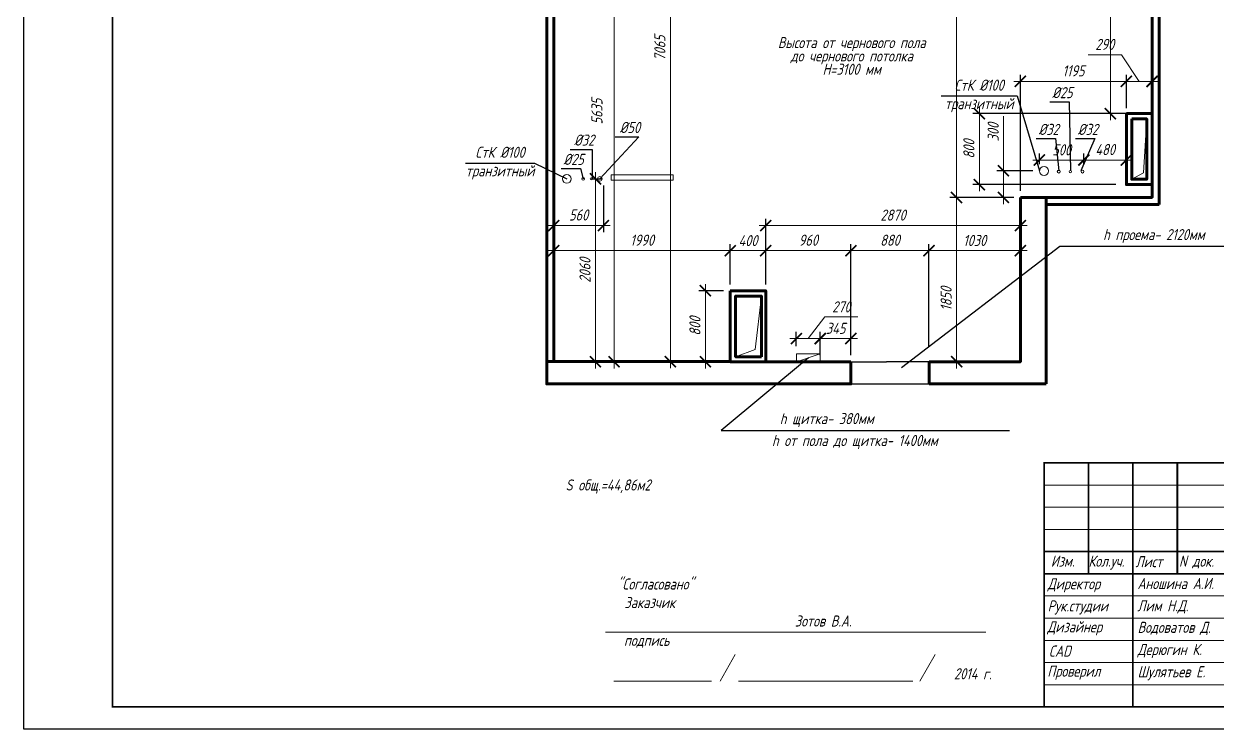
# Model space of a CAD drawing. Header units: millimetres. Extents: x 653176 to 972033, y 753746 to 925850.
# Drawn here: x 698173 to 711622, y 780219 to 788164 of the extents above; entities that cross this region are included whole.
import ezdxf
from ezdxf.enums import TextEntityAlignment as Align

# ---------------------------------------------------------------- set-up
doc = ezdxf.new("R2010")
doc.units = ezdxf.units.MM
doc.header["$LTSCALE"] = 10
doc.linetypes.add('HIDDEN', pattern=[0.375, 0.25, -0.125])
doc.layers.get('0').update_dxf_attribs({"color": 65, "lineweight": 25})
doc.layers.add('ramka', color=7, linetype='Continuous')
doc.layers.add('Мебель', color=7, linetype='Continuous')
for name, color, linetype, lineweight in [('stamp', 253, 'Continuous', 18), ('wall', 95, 'Continuous', 60), ('МЕБ', 255, 'Continuous', 20), ('проем', 252, 'Continuous', 13), ('размh150', 7, 'Continuous', 9), ('Текст', 132, 'Continuous', 25), ('ТЕКСТ1', 90, 'Continuous', 25), ('штрих', 22, 'Continuous', 0)]:
    doc.layers.add(name, color=color, linetype=linetype, lineweight=lineweight)
doc.styles.add('ГОСТ тип А', font='gost_a.shx', dxfattribs={"oblique": 15, "height": 125})
doc.dimstyles.new('ГОСТ тип А', dxfattribs={"dimtxt": 125, "dimasz": 125, "dimexe": 75, "dimexo": 75, "dimgap": 50, "dimtad": 1, "dimdec": 0, "dimrnd": 5, "dimtxsty": 'ГОСТ тип А', "dimblk": 'ARCHTICK', "dimcen": 50, "dimdle": 75, "dimadec": 0, "dimazin": 0, "dimtfac": 1, "dimtdec": 0, "dimtmove": 1, "dimatfit": 2, "dimfxl": 1, "dimlwd": 9, "dimarcsym": 0})

# ---------------------------------------------------------------- blocks, each defined once
blk = doc.blocks.new('_ARCHTICK')
at = {"color": 0, "linetype": 'ByBlock', "ltscale": 50, "const_width": 0.15}
blk.add_lwpolyline([(-0.5, -0.5), (0.5, 0.5)], dxfattribs=at)
blk = doc.blocks.new('*D650')
at = {"layer": 'Defpoints', "color": 0, "lineweight": 90, "ltscale": 5, "transparency": 16777216}
for p in [(705371, 791423), (705459, 791423), (705140, 784359)]:
    blk.add_point(p, dxfattribs=at)
at = {"layer": 'размh150', "color": 0, "lineweight": 9, "ltscale": 5, "transparency": 16777216}
blk.add_line((705459, 784284), (705459, 791498), dxfattribs=at)
at = {"layer": 'размh150', "color": 0, "lineweight": -2, "ltscale": 5, "transparency": 16777216}
for p, q in [((705446, 791423), (705534, 791423)), ((705215, 784359), (705534, 784359))]:
    blk.add_line(p, q, dxfattribs=at)
at = {"layer": 'размh150', "color": 0, "lineweight": 9, "ltscale": 5, "transparency": 16777216, "xscale": 125, "yscale": 125, "zscale": 125}
for p, rotation in [((705459, 791423), 90), ((705459, 784359), 270)]:
    blk.add_blockref('_ARCHTICK', p, dxfattribs=dict(at, rotation=rotation))
at = {"layer": 'размh150', "color": 0, "ltscale": 5, "transparency": 16777216, "insert": (705341, 787891), "char_height": 125, "attachment_point": 5, "rotation": 90, "style": 'ГОСТ тип А'}
blk.add_mtext('7065', dxfattribs=at)
blk = doc.blocks.new('*D651')
at = {"layer": 'Defpoints', "color": 0, "lineweight": 90, "ltscale": 5, "transparency": 16777216}
for p in [(710639, 792023), (708685, 786208), (709319, 786208)]:
    blk.add_point(p, dxfattribs=at)
at = {"layer": 'размh150', "color": 0, "lineweight": -2, "ltscale": 5, "transparency": 16777216}
for p, q in [((710564, 792023), (708610, 792023)), ((709244, 786208), (708610, 786208))]:
    blk.add_line(p, q, dxfattribs=at)
at = {"layer": 'размh150', "color": 0, "lineweight": 9, "ltscale": 5, "transparency": 16777216}
blk.add_line((708685, 792098), (708685, 786133), dxfattribs=at)
at = {"layer": 'размh150', "color": 0, "lineweight": 9, "ltscale": 5, "transparency": 16777216, "xscale": 125, "yscale": 125, "zscale": 125}
for p, rotation in [((708685, 792023), 90), ((708685, 786208), 270)]:
    blk.add_blockref('_ARCHTICK', p, dxfattribs=dict(at, rotation=rotation))
at = {"layer": 'размh150', "color": 0, "ltscale": 5, "transparency": 16777216, "insert": (708567, 789116), "char_height": 125, "attachment_point": 5, "rotation": 90, "style": 'ГОСТ тип А'}
blk.add_mtext('5815', dxfattribs=at)
blk = doc.blocks.new('*D652')
at = {"layer": 'Defpoints', "color": 0, "lineweight": 90, "ltscale": 5, "transparency": 16777216}
for p in [(708685, 786208), (709319, 786208), (708887, 784358)]:
    blk.add_point(p, dxfattribs=at)
at = {"layer": 'размh150', "color": 0, "lineweight": 9, "ltscale": 5, "transparency": 16777216}
blk.add_line((708685, 784283), (708685, 786283), dxfattribs=at)
at = {"layer": 'размh150', "color": 0, "lineweight": -2, "ltscale": 5, "transparency": 16777216}
for p, q in [((709244, 786208), (708610, 786208)), ((708812, 784358), (708610, 784358))]:
    blk.add_line(p, q, dxfattribs=at)
at = {"layer": 'размh150', "color": 0, "lineweight": 9, "ltscale": 5, "transparency": 16777216, "xscale": 125, "yscale": 125, "zscale": 125}
for p, rotation in [((708685, 786208), 90), ((708685, 784358), 270)]:
    blk.add_blockref('_ARCHTICK', p, dxfattribs=dict(at, rotation=rotation))
at = {"layer": 'размh150', "color": 0, "ltscale": 5, "transparency": 16777216, "insert": (708567, 785066), "char_height": 125, "attachment_point": 5, "rotation": 90, "style": 'ГОСТ тип А'}
blk.add_mtext('1850', dxfattribs=at)
blk = doc.blocks.new('*D653')
at = {"layer": 'Defpoints', "color": 0, "lineweight": 90, "ltscale": 5, "transparency": 16777216}
for p in [(708374, 785609), (708374, 784459), (709404, 784358)]:
    blk.add_point(p, dxfattribs=at)
at = {"layer": 'размh150', "color": 0, "lineweight": 9, "ltscale": 5, "transparency": 16777216}
blk.add_line((709479, 785609), (708299, 785609), dxfattribs=at)
at = {"layer": 'размh150', "color": 0, "lineweight": -2, "ltscale": 5, "transparency": 16777216}
for p, q in [((708374, 784534), (708374, 785684)), ((709404, 784433), (709404, 785684))]:
    blk.add_line(p, q, dxfattribs=at)
at = {"layer": 'размh150', "color": 0, "lineweight": 9, "ltscale": 5, "transparency": 16777216, "xscale": 125, "yscale": 125, "zscale": 125, "rotation": 180}
blk.add_blockref('_ARCHTICK', (708374, 785609), dxfattribs=at)
at = {"layer": 'размh150', "color": 0, "lineweight": 9, "ltscale": 5, "transparency": 16777216, "xscale": 125, "yscale": 125, "zscale": 125}
blk.add_blockref('_ARCHTICK', (709404, 785609), dxfattribs=at)
at = {"layer": 'размh150', "color": 0, "ltscale": 5, "transparency": 16777216, "insert": (708889, 785724), "char_height": 125, "attachment_point": 5, "style": 'ГОСТ тип А'}
blk.add_mtext('1030', dxfattribs=at)
blk = doc.blocks.new('*D654')
at = {"layer": 'Defpoints', "color": 0, "lineweight": 90, "ltscale": 5, "transparency": 16777216}
for p in [(707494, 785609), (707494, 784485), (708374, 784458)]:
    blk.add_point(p, dxfattribs=at)
at = {"layer": 'размh150', "color": 0, "lineweight": 9, "ltscale": 5, "transparency": 16777216}
blk.add_line((708449, 785609), (707419, 785609), dxfattribs=at)
at = {"layer": 'размh150', "color": 0, "lineweight": -2, "ltscale": 5, "transparency": 16777216}
for p, q in [((707494, 784560), (707494, 785684)), ((708374, 784533), (708374, 785684))]:
    blk.add_line(p, q, dxfattribs=at)
at = {"layer": 'размh150', "color": 0, "lineweight": 9, "ltscale": 5, "transparency": 16777216, "xscale": 125, "yscale": 125, "zscale": 125, "rotation": 180}
blk.add_blockref('_ARCHTICK', (707494, 785609), dxfattribs=at)
at = {"layer": 'размh150', "color": 0, "lineweight": 9, "ltscale": 5, "transparency": 16777216, "xscale": 125, "yscale": 125, "zscale": 125}
blk.add_blockref('_ARCHTICK', (708374, 785609), dxfattribs=at)
at = {"layer": 'размh150', "color": 0, "ltscale": 5, "transparency": 16777216, "insert": (707934, 785727), "char_height": 125, "attachment_point": 5, "style": 'ГОСТ тип А'}
blk.add_mtext('880', dxfattribs=at)
blk = doc.blocks.new('*D655')
at = {"layer": 'Defpoints', "color": 0, "lineweight": 90, "ltscale": 5, "transparency": 16777216}
for p in [(706534, 785609), (706534, 785609), (707494, 785609)]:
    blk.add_point(p, dxfattribs=at)
at = {"layer": 'размh150', "color": 0, "lineweight": 9, "ltscale": 5, "transparency": 16777216}
blk.add_line((707569, 785609), (706459, 785609), dxfattribs=at)
at = {"layer": 'размh150', "color": 0, "lineweight": 9, "ltscale": 5, "transparency": 16777216, "xscale": 125, "yscale": 125, "zscale": 125, "rotation": 180}
blk.add_blockref('_ARCHTICK', (706534, 785609), dxfattribs=at)
at = {"layer": 'размh150', "color": 0, "lineweight": 9, "ltscale": 5, "transparency": 16777216, "xscale": 125, "yscale": 125, "zscale": 125}
blk.add_blockref('_ARCHTICK', (707494, 785609), dxfattribs=at)
at = {"layer": 'размh150', "color": 0, "ltscale": 5, "transparency": 16777216, "insert": (707014, 785727), "char_height": 125, "attachment_point": 5, "style": 'ГОСТ тип А'}
blk.add_mtext('960', dxfattribs=at)
blk = doc.blocks.new('*D656')
at = {"layer": 'Defpoints', "color": 0, "lineweight": 90, "ltscale": 5, "transparency": 16777216}
for p in [(709404, 787516), (710599, 787153), (709404, 786208)]:
    blk.add_point(p, dxfattribs=at)
at = {"layer": 'размh150', "color": 0, "lineweight": -2, "ltscale": 5, "transparency": 16777216}
for p, q in [((709404, 786283), (709404, 787591)), ((710599, 787228), (710599, 787591))]:
    blk.add_line(p, q, dxfattribs=at)
at = {"layer": 'размh150', "color": 0, "lineweight": 9, "ltscale": 5, "transparency": 16777216}
blk.add_line((710674, 787516), (709329, 787516), dxfattribs=at)
at = {"layer": 'размh150', "color": 0, "lineweight": 9, "ltscale": 5, "transparency": 16777216, "xscale": 125, "yscale": 125, "zscale": 125, "rotation": 180}
blk.add_blockref('_ARCHTICK', (709404, 787516), dxfattribs=at)
at = {"layer": 'размh150', "color": 0, "lineweight": 9, "ltscale": 5, "transparency": 16777216, "xscale": 125, "yscale": 125, "zscale": 125}
blk.add_blockref('_ARCHTICK', (710599, 787516), dxfattribs=at)
at = {"layer": 'размh150', "color": 0, "ltscale": 5, "transparency": 16777216, "insert": (710002, 787635), "char_height": 125, "attachment_point": 5, "style": 'ГОСТ тип А'}
blk.add_mtext('1195', dxfattribs=at)
blk = doc.blocks.new('*D657')
at = {"layer": 'Defpoints', "color": 0, "lineweight": 90, "ltscale": 5, "transparency": 16777216}
for p in [(706134, 785609), (706134, 785153), (706534, 785153)]:
    blk.add_point(p, dxfattribs=at)
at = {"layer": 'размh150', "color": 0, "lineweight": 9, "ltscale": 5, "transparency": 16777216}
blk.add_line((706609, 785609), (706059, 785609), dxfattribs=at)
at = {"layer": 'размh150', "color": 0, "lineweight": -2, "ltscale": 5, "transparency": 16777216}
for p, q in [((706134, 785228), (706134, 785684)), ((706534, 785228), (706534, 785684))]:
    blk.add_line(p, q, dxfattribs=at)
at = {"layer": 'размh150', "color": 0, "lineweight": 9, "ltscale": 5, "transparency": 16777216, "xscale": 125, "yscale": 125, "zscale": 125, "rotation": 180}
blk.add_blockref('_ARCHTICK', (706134, 785609), dxfattribs=at)
at = {"layer": 'размh150', "color": 0, "lineweight": 9, "ltscale": 5, "transparency": 16777216, "xscale": 125, "yscale": 125, "zscale": 125}
blk.add_blockref('_ARCHTICK', (706534, 785609), dxfattribs=at)
at = {"layer": 'размh150', "color": 0, "ltscale": 5, "transparency": 16777216, "insert": (706334, 785722), "char_height": 125, "attachment_point": 5, "style": 'ГОСТ тип А'}
blk.add_mtext('400', dxfattribs=at)
blk = doc.blocks.new('*D675')
at = {"layer": 'Defpoints', "color": 0, "lineweight": 90, "ltscale": 5, "transparency": 16777216}
for p in [(706134, 785158), (705854, 784358), (706134, 784358)]:
    blk.add_point(p, dxfattribs=at)
at = {"layer": 'размh150', "color": 0, "lineweight": 9, "ltscale": 5, "transparency": 16777216}
blk.add_line((705854, 785233), (705854, 784283), dxfattribs=at)
at = {"layer": 'размh150', "color": 0, "lineweight": -2, "ltscale": 5, "transparency": 16777216}
for p, q in [((706059, 785158), (705779, 785158)), ((706059, 784358), (705779, 784358))]:
    blk.add_line(p, q, dxfattribs=at)
at = {"layer": 'размh150', "color": 0, "lineweight": 9, "ltscale": 5, "transparency": 16777216, "xscale": 125, "yscale": 125, "zscale": 125}
for p, rotation in [((705854, 785158), 90), ((705854, 784358), 270)]:
    blk.add_blockref('_ARCHTICK', p, dxfattribs=dict(at, rotation=rotation))
at = {"layer": 'размh150', "color": 0, "ltscale": 5, "transparency": 16777216, "insert": (705736, 784758), "char_height": 125, "attachment_point": 5, "rotation": 90, "style": 'ГОСТ тип А'}
blk.add_mtext('800', dxfattribs=at)
blk = doc.blocks.new('*D658')
at = {"layer": 'Defpoints', "color": 0, "lineweight": 90, "ltscale": 5, "transparency": 16777216}
for p in [(704145, 785609), (706134, 785153), (704145, 784359)]:
    blk.add_point(p, dxfattribs=at)
at = {"layer": 'размh150', "color": 0, "lineweight": 9, "ltscale": 5, "transparency": 16777216}
blk.add_line((706209, 785609), (704070, 785609), dxfattribs=at)
at = {"layer": 'размh150', "color": 0, "lineweight": -2, "ltscale": 5, "transparency": 16777216}
for p, q in [((704145, 784434), (704145, 785684)), ((706134, 785228), (706134, 785684))]:
    blk.add_line(p, q, dxfattribs=at)
at = {"layer": 'размh150', "color": 0, "lineweight": 9, "ltscale": 5, "transparency": 16777216, "xscale": 125, "yscale": 125, "zscale": 125, "rotation": 180}
blk.add_blockref('_ARCHTICK', (704145, 785609), dxfattribs=at)
at = {"layer": 'размh150', "color": 0, "lineweight": 9, "ltscale": 5, "transparency": 16777216, "xscale": 125, "yscale": 125, "zscale": 125}
blk.add_blockref('_ARCHTICK', (706134, 785609), dxfattribs=at)
at = {"layer": 'размh150', "color": 0, "ltscale": 5, "transparency": 16777216, "insert": (705140, 785727), "char_height": 125, "attachment_point": 5, "style": 'ГОСТ тип А'}
blk.add_mtext('1990', dxfattribs=at)
blk = doc.blocks.new('*D676')
at = {"layer": 'Defpoints', "color": 0, "lineweight": 90, "ltscale": 5, "transparency": 16777216}
for p in [(704194, 789993), (704194, 784358), (704825, 784358)]:
    blk.add_point(p, dxfattribs=at)
at = {"layer": 'размh150', "color": 0, "lineweight": 9, "ltscale": 5, "transparency": 16777216}
blk.add_line((704825, 790068), (704825, 784283), dxfattribs=at)
at = {"layer": 'размh150', "color": 0, "lineweight": -2, "ltscale": 5, "transparency": 16777216}
for p, q in [((704269, 789993), (704900, 789993)), ((704269, 784358), (704900, 784358))]:
    blk.add_line(p, q, dxfattribs=at)
at = {"layer": 'размh150', "color": 0, "lineweight": 9, "ltscale": 5, "transparency": 16777216, "xscale": 125, "yscale": 125, "zscale": 125}
for p, rotation in [((704825, 789993), 90), ((704825, 784358), 270)]:
    blk.add_blockref('_ARCHTICK', p, dxfattribs=dict(at, rotation=rotation))
at = {"layer": 'размh150', "color": 0, "ltscale": 5, "transparency": 16777216, "insert": (704632, 787176), "char_height": 125, "attachment_point": 5, "rotation": 90, "style": 'ГОСТ тип А'}
blk.add_mtext('5635', dxfattribs=at)
blk = doc.blocks.new('*D659')
at = {"layer": 'Defpoints', "color": 0, "lineweight": 90, "ltscale": 5, "transparency": 16777216}
for p in [(704495, 786418), (704615, 786418), (704495, 784358)]:
    blk.add_point(p, dxfattribs=at)
at = {"layer": 'размh150', "color": 0, "lineweight": -2, "ltscale": 5, "transparency": 16777216}
for p, q in [((704570, 786418), (704690, 786418)), ((704570, 784358), (704690, 784358))]:
    blk.add_line(p, q, dxfattribs=at)
at = {"layer": 'размh150', "color": 0, "lineweight": 9, "ltscale": 5, "transparency": 16777216}
blk.add_line((704615, 784283), (704615, 786493), dxfattribs=at)
at = {"layer": 'размh150', "color": 0, "lineweight": 9, "ltscale": 5, "transparency": 16777216, "xscale": 125, "yscale": 125, "zscale": 125}
for p, rotation in [((704615, 786418), 90), ((704615, 784358), 270)]:
    blk.add_blockref('_ARCHTICK', p, dxfattribs=dict(at, rotation=rotation))
at = {"layer": 'размh150', "color": 0, "ltscale": 5, "transparency": 16777216, "insert": (704497, 785388), "char_height": 125, "attachment_point": 5, "rotation": 90, "style": 'ГОСТ тип А'}
blk.add_mtext('2060', dxfattribs=at)
blk = doc.blocks.new('*D665')
at = {"layer": 'Defpoints', "color": 0, "lineweight": 90, "ltscale": 5, "transparency": 16777216}
for p in [(710888, 790323), (710419, 787153), (710888, 787153)]:
    blk.add_point(p, dxfattribs=at)
at = {"layer": 'размh150', "color": 0, "lineweight": -2, "ltscale": 5, "transparency": 16777216}
for p, q in [((710813, 790323), (710344, 790323)), ((710813, 787153), (710344, 787153))]:
    blk.add_line(p, q, dxfattribs=at)
at = {"layer": 'размh150', "color": 0, "lineweight": 9, "ltscale": 5, "transparency": 16777216}
blk.add_line((710419, 790398), (710419, 787078), dxfattribs=at)
at = {"layer": 'размh150', "color": 0, "lineweight": 9, "ltscale": 5, "transparency": 16777216, "xscale": 125, "yscale": 125, "zscale": 125}
for p, rotation in [((710419, 790323), 90), ((710419, 787153), 270)]:
    blk.add_blockref('_ARCHTICK', p, dxfattribs=dict(at, rotation=rotation))
at = {"layer": 'размh150', "color": 0, "ltscale": 5, "transparency": 16777216, "insert": (710303, 788738), "char_height": 125, "attachment_point": 5, "rotation": 90, "style": 'ГОСТ тип А'}
blk.add_mtext('3170', dxfattribs=at)
blk = doc.blocks.new('*D666')
at = {"layer": 'Defpoints', "color": 0, "lineweight": 90, "ltscale": 5, "transparency": 16777216}
for p in [(710599, 787516), (710889, 787517), (710599, 787138)]:
    blk.add_point(p, dxfattribs=at)
at = {"layer": 'размh150', "color": 0, "lineweight": 9, "ltscale": 5, "transparency": 16777216}
for p, q in [((710543, 787815), (710168, 787815)), ((710744, 787516), (710543, 787815)), ((710964, 787516), (710524, 787516))]:
    blk.add_line(p, q, dxfattribs=at)
at = {"layer": 'размh150', "color": 0, "lineweight": -2, "ltscale": 5, "transparency": 16777216}
for p, q in [((710599, 787213), (710599, 787591)), ((710889, 787442), (710889, 787441))]:
    blk.add_line(p, q, dxfattribs=at)
at = {"layer": 'размh150', "color": 0, "lineweight": 9, "ltscale": 5, "transparency": 16777216, "xscale": 125, "yscale": 125, "zscale": 125, "rotation": 180}
blk.add_blockref('_ARCHTICK', (710599, 787516), dxfattribs=at)
at = {"layer": 'размh150', "color": 0, "lineweight": 9, "ltscale": 5, "transparency": 16777216, "xscale": 125, "yscale": 125, "zscale": 125}
blk.add_blockref('_ARCHTICK', (710889, 787516), dxfattribs=at)
at = {"layer": 'размh150', "color": 0, "ltscale": 5, "transparency": 16777216, "insert": (710355, 787933), "char_height": 125, "attachment_point": 5, "style": 'ГОСТ тип А'}
blk.add_mtext('290', dxfattribs=at)
blk = doc.blocks.new('*D667')
at = {"layer": 'Defpoints', "color": 0, "lineweight": 90, "ltscale": 5, "transparency": 16777216}
for p in [(710554, 787153), (708942, 786353), (710554, 786353)]:
    blk.add_point(p, dxfattribs=at)
at = {"layer": 'размh150', "color": 0, "lineweight": 9, "ltscale": 5, "transparency": 16777216}
blk.add_line((708942, 787228), (708942, 786278), dxfattribs=at)
at = {"layer": 'размh150', "color": 0, "lineweight": -2, "ltscale": 5, "transparency": 16777216}
for p, q in [((710479, 787153), (708867, 787153)), ((710479, 786353), (708867, 786353))]:
    blk.add_line(p, q, dxfattribs=at)
at = {"layer": 'размh150', "color": 0, "lineweight": 9, "ltscale": 5, "transparency": 16777216, "xscale": 125, "yscale": 125, "zscale": 125}
for p, rotation in [((708942, 787153), 90), ((708942, 786353), 270)]:
    blk.add_blockref('_ARCHTICK', p, dxfattribs=dict(at, rotation=rotation))
at = {"layer": 'размh150', "color": 0, "ltscale": 5, "transparency": 16777216, "insert": (708824, 786753), "char_height": 125, "attachment_point": 5, "rotation": 90, "style": 'ГОСТ тип А'}
blk.add_mtext('800', dxfattribs=at)
blk = doc.blocks.new('*D668')
at = {"layer": 'Defpoints', "color": 0, "lineweight": 90, "ltscale": 5, "transparency": 16777216}
for p in [(706534, 785892), (706534, 785153), (709404, 784729)]:
    blk.add_point(p, dxfattribs=at)
at = {"layer": 'размh150', "color": 0, "lineweight": -2, "ltscale": 5, "transparency": 16777216}
for p, q in [((706534, 785228), (706534, 785967)), ((709404, 784804), (709404, 785967))]:
    blk.add_line(p, q, dxfattribs=at)
at = {"layer": 'размh150', "color": 0, "lineweight": 9, "ltscale": 5, "transparency": 16777216}
blk.add_line((709479, 785892), (706459, 785892), dxfattribs=at)
at = {"layer": 'размh150', "color": 0, "lineweight": 9, "ltscale": 5, "transparency": 16777216, "xscale": 125, "yscale": 125, "zscale": 125, "rotation": 180}
blk.add_blockref('_ARCHTICK', (706534, 785892), dxfattribs=at)
at = {"layer": 'размh150', "color": 0, "lineweight": 9, "ltscale": 5, "transparency": 16777216, "xscale": 125, "yscale": 125, "zscale": 125}
blk.add_blockref('_ARCHTICK', (709404, 785892), dxfattribs=at)
at = {"layer": 'размh150', "color": 0, "ltscale": 5, "transparency": 16777216, "insert": (707969, 786010), "char_height": 125, "attachment_point": 5, "style": 'ГОСТ тип А'}
blk.add_mtext('2870', dxfattribs=at)
blk = doc.blocks.new('*D669')
at = {"layer": 'Defpoints', "color": 0, "lineweight": 90, "ltscale": 5, "transparency": 16777216}
for p in [(704145, 786418), (704705, 786418), (704705, 785892)]:
    blk.add_point(p, dxfattribs=at)
at = {"layer": 'размh150', "color": 0, "lineweight": -2, "ltscale": 5, "transparency": 16777216}
for p, q in [((704145, 786343), (704145, 785817)), ((704705, 786343), (704705, 785817))]:
    blk.add_line(p, q, dxfattribs=at)
at = {"layer": 'размh150', "color": 0, "lineweight": 9, "ltscale": 5, "transparency": 16777216}
blk.add_line((704070, 785892), (704780, 785892), dxfattribs=at)
at = {"layer": 'размh150', "color": 0, "lineweight": 9, "ltscale": 5, "transparency": 16777216, "xscale": 125, "yscale": 125, "zscale": 125, "rotation": 180}
blk.add_blockref('_ARCHTICK', (704145, 785892), dxfattribs=at)
at = {"layer": 'размh150', "color": 0, "lineweight": 9, "ltscale": 5, "transparency": 16777216, "xscale": 125, "yscale": 125, "zscale": 125}
blk.add_blockref('_ARCHTICK', (704705, 785892), dxfattribs=at)
at = {"layer": 'размh150', "color": 0, "ltscale": 5, "transparency": 16777216, "insert": (704425, 786011), "char_height": 125, "attachment_point": 5, "style": 'ГОСТ тип А'}
blk.add_mtext('560', dxfattribs=at)
blk = doc.blocks.new('*D670')
at = {"layer": 'Defpoints', "color": 0, "lineweight": 90, "ltscale": 5, "transparency": 16777216}
for p in [(709213, 786510), (709619, 786510), (709404, 786209)]:
    blk.add_point(p, dxfattribs=at)
at = {"layer": 'размh150', "color": 0, "lineweight": 9, "ltscale": 5, "transparency": 16777216}
for p, q in [((709213, 787126), (709213, 786510)), ((709213, 786134), (709213, 786585))]:
    blk.add_line(p, q, dxfattribs=at)
at = {"layer": 'размh150', "color": 0, "lineweight": -2, "ltscale": 5, "transparency": 16777216}
for p, q in [((709544, 786510), (709138, 786510)), ((709329, 786209), (709138, 786209))]:
    blk.add_line(p, q, dxfattribs=at)
at = {"layer": 'размh150', "color": 0, "lineweight": 9, "ltscale": 5, "transparency": 16777216, "xscale": 125, "yscale": 125, "zscale": 125}
for p, rotation in [((709213, 786510), 90), ((709213, 786209), 270)]:
    blk.add_blockref('_ARCHTICK', p, dxfattribs=dict(at, rotation=rotation))
at = {"layer": 'размh150', "color": 0, "ltscale": 5, "transparency": 16777216, "insert": (709098, 786943), "char_height": 125, "attachment_point": 5, "rotation": 90, "style": 'ГОСТ тип А'}
blk.add_mtext('300', dxfattribs=at)
blk = doc.blocks.new('*D671')
at = {"layer": 'Defpoints', "color": 0, "lineweight": 90, "ltscale": 5, "transparency": 16777216}
for p in [(710119, 786630), (710119, 786510), (710599, 786354)]:
    blk.add_point(p, dxfattribs=at)
at = {"layer": 'размh150', "color": 0, "lineweight": -2, "ltscale": 5, "transparency": 16777216}
for p, q in [((710119, 786585), (710119, 786705)), ((710599, 786429), (710599, 786705))]:
    blk.add_line(p, q, dxfattribs=at)
at = {"layer": 'размh150', "color": 0, "lineweight": 9, "ltscale": 5, "transparency": 16777216}
blk.add_line((710674, 786630), (710044, 786630), dxfattribs=at)
at = {"layer": 'размh150', "color": 0, "lineweight": 9, "ltscale": 5, "transparency": 16777216, "xscale": 125, "yscale": 125, "zscale": 125, "rotation": 180}
blk.add_blockref('_ARCHTICK', (710119, 786630), dxfattribs=at)
at = {"layer": 'размh150', "color": 0, "lineweight": 9, "ltscale": 5, "transparency": 16777216, "xscale": 125, "yscale": 125, "zscale": 125}
blk.add_blockref('_ARCHTICK', (710599, 786630), dxfattribs=at)
at = {"layer": 'размh150', "color": 0, "ltscale": 5, "transparency": 16777216, "insert": (710359, 786748), "char_height": 125, "attachment_point": 5, "style": 'ГОСТ тип А'}
blk.add_mtext('480', dxfattribs=at)
blk = doc.blocks.new('*D672')
at = {"layer": 'Defpoints', "color": 0, "lineweight": 90, "ltscale": 5, "transparency": 16777216}
for p in [(709619, 786630), (709619, 786509), (710119, 786509)]:
    blk.add_point(p, dxfattribs=at)
at = {"layer": 'размh150', "color": 0, "lineweight": -2, "ltscale": 5, "transparency": 16777216}
for p, q in [((709619, 786584), (709619, 786705)), ((710119, 786584), (710119, 786705))]:
    blk.add_line(p, q, dxfattribs=at)
at = {"layer": 'размh150', "color": 0, "lineweight": 9, "ltscale": 5, "transparency": 16777216}
blk.add_line((710194, 786630), (709544, 786630), dxfattribs=at)
at = {"layer": 'размh150', "color": 0, "lineweight": 9, "ltscale": 5, "transparency": 16777216, "xscale": 125, "yscale": 125, "zscale": 125, "rotation": 180}
blk.add_blockref('_ARCHTICK', (709619, 786630), dxfattribs=at)
at = {"layer": 'размh150', "color": 0, "lineweight": 9, "ltscale": 5, "transparency": 16777216, "xscale": 125, "yscale": 125, "zscale": 125}
blk.add_blockref('_ARCHTICK', (710119, 786630), dxfattribs=at)
at = {"layer": 'размh150', "color": 0, "ltscale": 5, "transparency": 16777216, "insert": (709869, 786745), "char_height": 125, "attachment_point": 5, "style": 'ГОСТ тип А'}
blk.add_mtext('500', dxfattribs=at)
blk = doc.blocks.new('*D692')
at = {"layer": 'Defpoints', "color": 0, "lineweight": 90, "ltscale": 5, "transparency": 16777216}
for p in [(707149, 784619), (707149, 784358), (707494, 784358)]:
    blk.add_point(p, dxfattribs=at)
at = {"layer": 'размh150', "color": 0, "lineweight": -2, "ltscale": 5, "transparency": 16777216}
for p, q in [((707149, 784433), (707149, 784694)), ((707494, 784433), (707494, 784694))]:
    blk.add_line(p, q, dxfattribs=at)
at = {"layer": 'размh150', "color": 0, "lineweight": 9, "ltscale": 5, "transparency": 16777216}
blk.add_line((707569, 784619), (707074, 784619), dxfattribs=at)
at = {"layer": 'размh150', "color": 0, "lineweight": 9, "ltscale": 5, "transparency": 16777216, "xscale": 125, "yscale": 125, "zscale": 125, "rotation": 180}
blk.add_blockref('_ARCHTICK', (707149, 784619), dxfattribs=at)
at = {"layer": 'размh150', "color": 0, "lineweight": 9, "ltscale": 5, "transparency": 16777216, "xscale": 125, "yscale": 125, "zscale": 125}
blk.add_blockref('_ARCHTICK', (707494, 784619), dxfattribs=at)
at = {"layer": 'размh150', "color": 0, "ltscale": 5, "transparency": 16777216, "insert": (707322, 784734), "char_height": 125, "attachment_point": 5, "style": 'ГОСТ тип А'}
blk.add_mtext('345', dxfattribs=at)
blk = doc.blocks.new('*D673')
at = {"layer": 'Defpoints', "color": 0, "lineweight": 90, "ltscale": 5, "transparency": 16777216}
for p in [(706879, 784619), (706879, 784458), (707149, 784458)]:
    blk.add_point(p, dxfattribs=at)
at = {"layer": 'размh150', "color": 0, "lineweight": 9, "ltscale": 5, "transparency": 16777216}
for p, q in [((707014, 784619), (707199, 784862)), ((707199, 784862), (707573, 784862)), ((707224, 784619), (706804, 784619))]:
    blk.add_line(p, q, dxfattribs=at)
at = {"layer": 'размh150', "color": 0, "lineweight": -2, "ltscale": 5, "transparency": 16777216}
for p, q in [((706879, 784533), (706879, 784694)), ((707149, 784533), (707149, 784694))]:
    blk.add_line(p, q, dxfattribs=at)
at = {"layer": 'размh150', "color": 0, "lineweight": 9, "ltscale": 5, "transparency": 16777216, "xscale": 125, "yscale": 125, "zscale": 125, "rotation": 180}
blk.add_blockref('_ARCHTICK', (706879, 784619), dxfattribs=at)
at = {"layer": 'размh150', "color": 0, "lineweight": 9, "ltscale": 5, "transparency": 16777216, "xscale": 125, "yscale": 125, "zscale": 125}
blk.add_blockref('_ARCHTICK', (707149, 784619), dxfattribs=at)
at = {"layer": 'размh150', "color": 0, "ltscale": 5, "transparency": 16777216, "insert": (707386, 784976), "char_height": 125, "attachment_point": 5, "style": 'ГОСТ тип А'}
blk.add_mtext('270', dxfattribs=at)
blk = doc.blocks.new('трубы')
at = {"layer": 'проем'}
for centre, radius in [((360852, 904012), 50), ((366230, 904101), 50), ((366396, 904094), 16), ((366526, 904094), 12.5), ((366664, 904094), 16)]:
    blk.add_circle(centre, radius, dxfattribs=at)

msp = doc.modelspace()

# ---------------------------------------------------------------- linework, layer by layer
at = {"layer": 'ramka', "color": 2, "ltscale": 10}
msp.add_lwpolyline([(698172.7, 795069.1), (719172.7, 795069.1), (719172.7, 780219.1), (698172.7, 780219.1)], close=True, dxfattribs=at)
at = {"layer": 'ramka', "const_width": 20}
msp.add_lwpolyline([(718922.7, 780469.1), (718922.7, 794819.1), (699172.7, 794819.1), (699172.7, 780469.1)], close=True, dxfattribs=at)
at = {"layer": 'stamp'}
for p, q in [((712922.7, 782969.1), (709672.7, 782969.1)), ((712922.7, 782719.1), (709672.7, 782719.1)), ((712922.7, 782469.1), (709672.7, 782469.1)), ((712922.7, 781719.1), (709672.7, 781719.1)), ((712922.7, 781469.1), (709672.7, 781469.1)), ((712922.7, 781219.1), (709672.7, 781219.1)), ((712922.7, 780969.1), (709672.7, 780969.1)), ((712922.7, 780719.1), (709672.7, 780719.1))]:
    msp.add_line(p, q, dxfattribs=at)
msp.add_lwpolyline([(718922.7, 783219.1, 20, 20, 0), (709672.7, 783219.1, 20, 20, 0), (709672.7, 780469.1, 0, 0, 0)], format="xyseb", dxfattribs=at)
at = {"layer": 'stamp', "const_width": 20}
for points in [[(710172.7, 783219.1), (710172.7, 781969.1)], [(710672.7, 783219.1), (710672.7, 780469.1)], [(711172.7, 783219.1), (711172.7, 781969.1)], [(712922.7, 782219.1), (709672.7, 782219.1)], [(718922.7, 781969.1), (709672.7, 781969.1)]]:
    msp.add_lwpolyline(points, dxfattribs=at)
at = {"layer": 'stamp', "ltscale": 200}
for points in [[(704728.3, 781313.1), (709013.3, 781313.1)], [(704821.7, 780759.4), (705921.9, 780759.4)], [(706227.2, 780759.4), (708191.7, 780759.4)]]:
    msp.add_lwpolyline(points, dxfattribs=at)
at = {"layer": 'wall'}
for p, q in [((710969.4, 786128.1), (710969.4, 790323.1)), ((704144.4, 786733.1), (704145.4, 784359.1)), ((709404.4, 786208.1), (710884.4, 786208.1)), ((709694.4, 786208.1), (709694.4, 784108.1)), ((709694.4, 786128.1), (710969.4, 786128.1)), ((704065.4, 784359.1), (706134.4, 784359.1)), ((706534.4, 784358.1), (707494.4, 784358.1)), ((707494.4, 784107.1), (707494.4, 784358.1)), ((708374.4, 784108.1), (708374.4, 784359.1)), ((709694.4, 784108.1), (708374.4, 784108.1))]:
    msp.add_line(p, q, dxfattribs=at)
for points in [[(710639.4, 792023.1), (711389.4, 792023.1), (711389.4, 790612.1), (710289.4, 790612.1), (710289.4, 790323.1), (710889.4, 790323.1), (710889.4, 786208.1), (710889.4, 786208.1), (710889.4, 786208.1), (710889.4, 786208.1), (710889.4, 786208.1)], [(707494.4, 784358.1), (707494.4, 784108.1), (704065.4, 784108.1), (704065.4, 791823.1)], [(704144.4, 786733.1), (704144.4, 789993.1), (704194.4, 789993.1), (704194.4, 790343.1), (704154.4, 790343.1), (704154.4, 791423.1), (704899.4, 791423.1)], [(709404.4, 786208.1), (709404.4, 784358.1), (709404.4, 784358.1)], [(709404.4, 784358.1), (708374.4, 784358.1)]]:
    msp.add_lwpolyline(points, dxfattribs=at)
for points in [[(710599.4, 787153.1), (710889.4, 787153.1), (710889.4, 786353.1), (710599.4, 786353.1)], [(710659.4, 787093.1), (710829.4, 787093.1), (710829.4, 786413.1), (710659.4, 786413.1)], [(706134.4, 785158.1), (706534.4, 785158.1), (706534.4, 784358.1), (706134.4, 784358.1)], [(706485.3, 784414.7), (706194.4, 784414.7), (706194.4, 785097.8), (706485.3, 785097.8)]]:
    msp.add_lwpolyline(points, close=True, dxfattribs=at)
at = {"layer": 'МЕБ'}
for points in [[(710829.4, 787093.1), (710792.3, 786487.2), (710659.4, 786413.1)], [(706485.3, 785097.8), (706415.8, 784494.2), (706194.4, 784414.7)]]:
    msp.add_lwpolyline(points, dxfattribs=at)
at = {"layer": 'Мебель', "color": 7, "linetype": 'HIDDEN'}
for p, q in [((707494.4, 784358.1), (708374.4, 784359.1)), ((707494.4, 784107.1), (708374.4, 784108.1))]:
    msp.add_line(p, q, dxfattribs=at)
at = {"layer": 'проем'}
msp.add_line((709219.4, 786208.1), (709316.3, 786208.1), dxfattribs=at)
for points in [[(704791.5, 786463.1), (705492.5, 786463.1), (705492.5, 786403), (704791.5, 786403)], [(707149.4, 784358.1), (706879.4, 784358.1), (706879.4, 784448.1), (707149.4, 784448.1)]]:
    msp.add_lwpolyline(points, close=True, dxfattribs=at)
msp.add_lwpolyline([(706879.4, 784358.1), (707149.4, 784448.1)], dxfattribs=at)
for centre, radius in [((704476.5, 786418.1), 16), ((704567.5, 786418.1), 12.5), ((704664.8, 786418.1), 25)]:
    msp.add_circle(centre, radius, dxfattribs=at)
at = {"layer": 'ТЕКСТ1', "linetype": 'Continuous'}
for points in [[(708509.6, 787352.4), (709369.6, 787352.4), (709619.4, 786510.1)], [(709736.3, 787285.1), (709954.5, 787285.1), (709967.9, 786509.1)], [(704838.1, 786892.6), (705104.4, 786892.6), (704664.8, 786418.1)], [(709581.4, 786870.8), (709799.6, 786870.8), (709837, 786509.1)], [(710024, 786870.8), (710242.2, 786870.8), (710086.9, 786510.1)], [(704330.6, 786750.4), (704578.9, 786750.4), (704578.9, 786419.1)], [(703152, 786596), (703926.7, 786596), (704293.1, 786418.1)], [(704228.3, 786533.3), (704446.4, 786533.3), (704476.5, 786419.1)], [(708064.4, 784294.4), (709849.6, 785659.6), (711933.7, 785659.6)], [(707014.4, 784403.1), (706032.8, 783581.5), (709282.4, 783581.5)]]:
    msp.add_lwpolyline(points, dxfattribs=at)
at = {"layer": 'штрих', "ltscale": 200}
for points in [[(706018.7, 780759.4), (706191, 781057.9)], [(708270.1, 780759.4), (708442.5, 781057.9)]]:
    msp.add_lwpolyline(points, dxfattribs=at)

# ---------------------------------------------------------------- block references
at = {"layer": 'МЕБ'}
msp.add_blockref('трубы', (343440.7, -117594.2), dxfattribs=at)

# ---------------------------------------------------------------- texts
at = {"layer": 'stamp', "style": 'ГОСТ тип А', "oblique": 15}
for s, p in [('Изм.', (709747.7, 782049.1)), ('Кол.уч.', (710172.1, 782049.1)), ('Лист', (710701.3, 782043)), ('N док.', (711191.8, 782049.1)), ('Директор', (709711.7, 781794.1)), ('Рук.студии', (709711.7, 781544.1)), ('Лим Н.Д.', (710723, 781546.5)), ('Дизайнер', (709707.6, 781309.7)), ('Водоватов Д.', (710725.6, 781303.3)), ('подпись', (704936.3, 781156.5)), ('CAD', (709722.4, 781035.8)), ('Дерюгин К.', (710725.6, 781053.3)), ('Проверил', (709707.6, 780809.7)), ('Шулятьев Е.', (710725.6, 780803.3))]:
    msp.add_text(s, height=125, dxfattribs=at).set_placement(p)
at = {"layer": 'stamp', "lineweight": 25, "style": 'ГОСТ тип А', "oblique": 15}
msp.add_text('Аношина А.И.', height=125, dxfattribs=at).set_placement((710723, 781796.5))
at = {"layer": 'Текст', "ltscale": 200, "char_height": 125, "attachment_point": 5, "style": 'ГОСТ тип А'}
for s, insert in [('  "Согласовано"\\PЗаказчик\\P                                            ^I^I^I^I^I^I^I^I^I        Зотов В.А.', (705227.2, 781645.3)), ('{\\Fgost_a|c238;20}14{\\Fgost_a|c238; }г{\\Fgost_a|c238;.}', (708867.4, 780842.5))]:
    msp.add_mtext(s, dxfattribs=dict(at, insert=insert))
at = {"layer": 'ТЕКСТ1', "ltscale": 200, "style": 'ГОСТ тип А', "oblique": 15}
for s, p in [('Высота от чернового пола', (707503.7, 787890.2)), ('до чернового потолка', (707503.7, 787740.2)), ('H=3100 мм', (707503.7, 787590.2)), ('S общ.=44,86м2', (704756.7, 782907))]:
    msp.add_text(s, height=125, dxfattribs=at).set_placement(p, align=Align.CENTER)
at = {"layer": 'ТЕКСТ1', "linetype": 'Continuous', "style": 'ГОСТ тип А', "oblique": 15}
for s, p in [('h проема- 2120мм', (710908.5, 785727.5)), ('h щитка- 380мм', (707221.8, 783654.5)), ('h от пола до щитка- 1400мм', (707538.2, 783407.9))]:
    msp.add_text(s, height=125, dxfattribs=at).set_placement(p, align=Align.CENTER)
at = {"layer": 'ТЕКСТ1', "linetype": 'Continuous', "char_height": 125, "attachment_point": 5, "style": 'ГОСТ тип А'}
for s, insert in [('СтК %%C100\\Pтранзитный ', (708939.6, 787352.4)), (' %%C25\\P ', (709845.4, 787285.1)), (' %%C50\\P ', (704971.2, 786892.6)), (' %%C32\\P ', (704454.8, 786750.4)), (' %%C32\\P ', (709690.5, 786870.8)), (' %%C32\\P ', (710133.1, 786870.8)), ('СтК %%C100\\Pтранзитный ', (703539.3, 786596)), (' %%C25\\P ', (704337.3, 786533.3))]:
    msp.add_mtext(s, dxfattribs=dict(at, insert=insert))

# ---------------------------------------------------------------- dimensions: what is measured, and where the dimension line sits
at = {"layer": 'размh150', "ltscale": 5}
for base, p1, p2, picture, middle in [((708684.9, 786208.1), (710639.4, 792023.1), (709318.7, 786208.1), '*D651', (708566.8, 789115.6)), ((710418.8, 787153.1), (710888.4, 790323.1), (710888.4, 787153.1), '*D665', (710303.4, 788738.1)), ((708942.3, 786353.1), (710554.4, 787153.1), (710554.4, 786353.1), '*D667', (708824.3, 786753.1)), ((704614.8, 786418.1), (704494.8, 784358.1), (704494.8, 786418.1), '*D659', (704496.6, 785388.1)), ((705854.4, 784358.1), (706134.4, 785158.1), (706134.4, 784358.1), '*D675', (705736.4, 784758.1))]:
    dim = msp.add_linear_dim(base=base, p1=p1, p2=p2, angle=90, dimstyle='ГОСТ тип А', dxfattribs=at)
    dim.commit()
    dim.dimension.update_dxf_attribs({"geometry": picture, "text_midpoint": middle})
for base, p1, p2, picture, middle in [((705459.3, 791423.1), (705139.9, 784359.1), (705371.2, 791423.1), '*D650', (705459.3, 787890.6)), ((704825.3, 784358.1), (704194.4, 789993.1), (704194.4, 784358.1), '*D676', (704750.3, 787175.6)), ((709213.3, 786510.1), (709404.4, 786209.1), (709619.4, 786510.1), '*D670', (709213.3, 786943)), ((708684.9, 786208.1), (708886.9, 784358.1), (709319.4, 786208.1), '*D652', (708684.9, 785066.3))]:
    dim = msp.add_linear_dim(base=base, p1=p1, p2=p2, angle=90, dimstyle='ГОСТ тип А', dxfattribs=at)
    dim.commit()
    dim.dimension.update_dxf_attribs({"geometry": picture, "text_midpoint": middle, "dimtype": 160})
for base, p1, p2, picture, middle in [((710599.4, 787516.3), (710889.4, 787517.3), (710599.4, 787138.1), '*D666', (710492.6, 787814.5)), ((707149.4, 784619.2), (707494.4, 784358.1), (707149.4, 784358.1), '*D692', (707321.9, 784619.2))]:
    dim = msp.add_linear_dim(base=base, p1=p1, p2=p2, dimstyle='ГОСТ тип А', dxfattribs=at)
    dim.commit()
    dim.dimension.update_dxf_attribs({"geometry": picture, "text_midpoint": middle, "dimtype": 160})
for base, p1, p2, picture, middle in [((709404.4, 787516.3), (710599.4, 787153.1), (709404.4, 786208.1), '*D656', (710001.9, 787634.7)), ((709619.4, 786630), (710119.4, 786509.1), (709619.4, 786509.1), '*D672', (709869.4, 786745.4)), ((710119.4, 786630), (710599.4, 786354.1), (710119.4, 786510.1), '*D671', (710359.4, 786748)), ((704704.5, 785892.3), (704144.5, 786418.1), (704704.5, 786418.1), '*D669', (704424.5, 786010.5)), ((706534.4, 785892.3), (709404.4, 784729.4), (706534.4, 785153.1), '*D668', (707969.4, 786010.3)), ((704145.4, 785608.8), (706134.4, 785153.1), (704145.4, 784359.1), '*D658', (705139.9, 785727)), ((706134.4, 785608.8), (706534.4, 785153.1), (706134.4, 785153.1), '*D657', (706334.4, 785721.5)), ((706534.4, 785608.8), (707494.4, 785608.8), (706534.4, 785608.8), '*D655', (707014.4, 785727.5)), ((707494.4, 785608.8), (708374.4, 784458.1), (707494.4, 784484.9), '*D654', (707934.4, 785726.8)), ((708374.4, 785608.8), (709404.4, 784358.1), (708374.4, 784459.1), '*D653', (708889.4, 785724.2))]:
    dim = msp.add_linear_dim(base=base, p1=p1, p2=p2, dimstyle='ГОСТ тип А', dxfattribs=at)
    dim.commit()
    dim.dimension.update_dxf_attribs({"geometry": picture, "text_midpoint": middle})
dim = msp.add_linear_dim(base=(706879.4, 784619.2), p1=(707149.4, 784458.1), p2=(706879.4, 784458.1), dimstyle='ГОСТ тип А', override={"dimtmove": 1}, dxfattribs=at)
dim.commit()
dim.dimension.update_dxf_attribs({"geometry": '*D673', "text_midpoint": (707248.7, 784861.5), "dimtype": 160})

doc.saveas('drawing.dxf')
